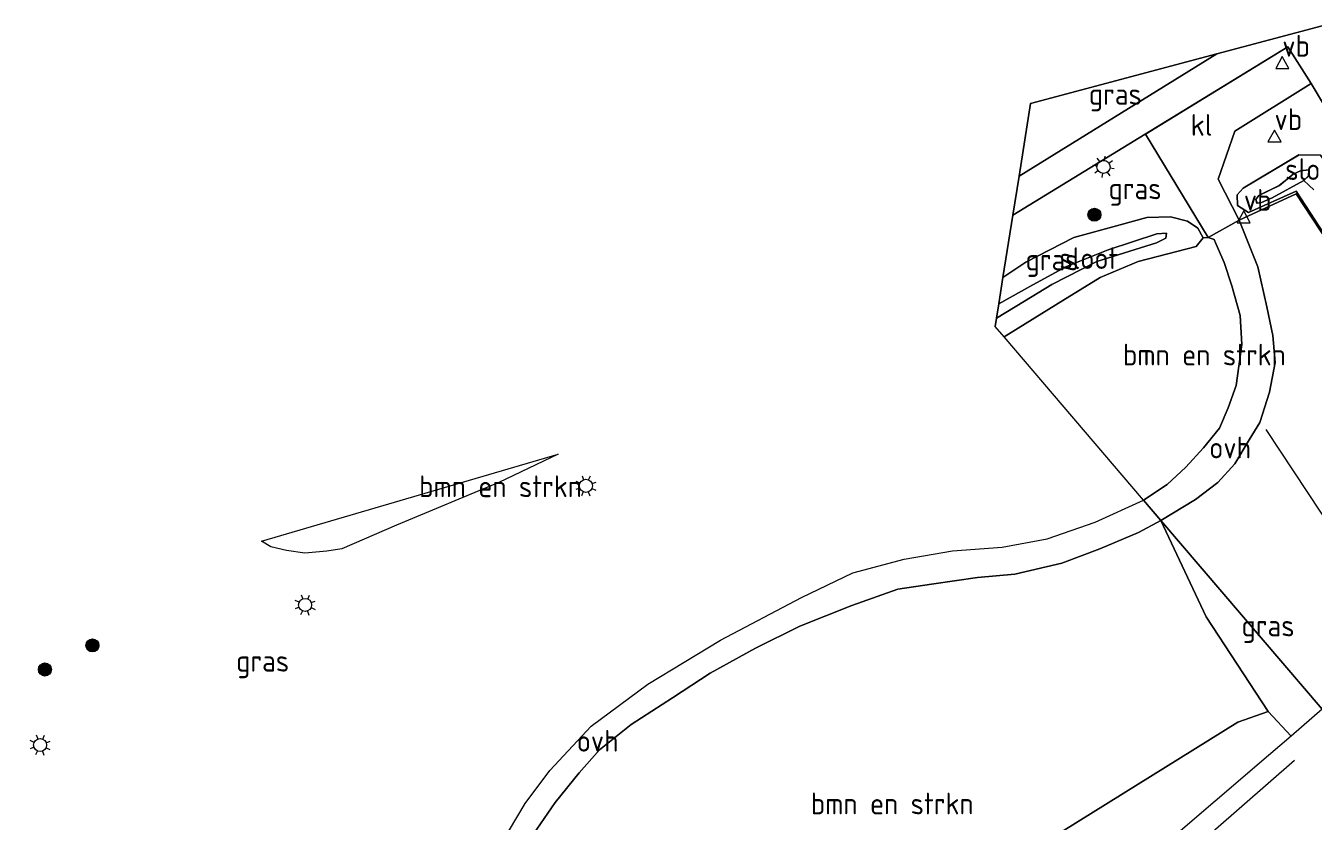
# Model space of a CAD drawing. Extents: x 253736 to 255979, y 477184 to 479215.
# Drawn here: x 253745.9 to 253894.2, y 477694 to 477785.6 of the extents above; entities that cross this region are included whole.
import ezdxf
from ezdxf.enums import TextEntityAlignment as Align

# ---------------------------------------------------------------- set-up
doc = ezdxf.new("R2010")
doc.units = 0
for name, color, linetype, lineweight in [('af-bs-rasterhekwerk', 8, 'hekwerk', 18), ('bp-b5-bomenstruiken', 8, 'Continuous', 18), ('bp-b5-grasland', 8, 'Continuous', 18), ('bp-bs-bomenrij', 8, 'laanbep', 18), ('bp-bs-boom', 8, 'Continuous', 18), ('gw-bs-insteekwatergang', 8, 'Continuous', 18), ('kd-bs-opnamedtmgrens', 8, 'Continuous', 18), ('og-b5-grond_ingericht', 8, 'Continuous', 18), ('og-b5-water', 8, 'Continuous', 18), ('og-bs-hulpgeometrie', 8, 'Continuous', 18), ('og-bs-terreinafscheiding', 8, 'Continuous', 18), ('vh-b5-verh_soort', 8, 'Continuous', 18), ('wh-bs-waterlijn', 8, 'Continuous', 18), ('wm-bs-lichtmast', 8, 'Continuous', 18), ('wm-bs-verkeersbord', 8, 'Continuous', 18)]:
    doc.layers.add(name, color=color, linetype=linetype, lineweight=lineweight)
doc.styles.add('rtw_iso', font='isocp.shx')
doc.linetypes.add('hekwerk', pattern='A,7,-1.5,[1,RTW.shx,S=0.75,R=0,X=0,Y=0],-1.5', length=10)
doc.linetypes.add('laanbep', pattern='A,20,-1,[4,RTW.shx,S=0.75,R=0,X=0,Y=0],-1', length=22)

# ---------------------------------------------------------------- blocks, each defined once
blk = doc.blocks.new('verkeersbord')
for p, q in [((0, 0.75), (-0.75, -0.625)), ((0.75, -0.625), (0, 0.75)), ((-0.75, -0.625), (0.75, -0.625))]:
    blk.add_line(p, q)
blk = doc.blocks.new('dtbattr')
at = {"style": 'rtw_iso'}
blk.add_attdef('TAG', (0.59, 0.87), '', height=2.5, dxfattribs=at)
blk = doc.blocks.new('dtbattr-r')
at = {"style": 'rtw_iso'}
blk.add_attdef('TAG', text='', height=2.5, dxfattribs=at).set_placement((0, 0), align=Align.MIDDLE_CENTER)
blk = doc.blocks.new('RW1 Buren totaal_ACAD_1_FMEBLOCK53')
at = {"layer": 'bp-b5-grasland'}
for points in [[(19.25, -11.32, 23.21), (18.84, -12.63, 23.06), (17.79, -13.41, 22.62), (16.47, -14.35, 22.04), (14.98, -15.54, 21.81), (-5.81, -34.08, 21.79), (-6.67, -33.08, 20.97), (3.97, -23.75, 20.96), (11.35, -17.39, 20.97), (15.9, -13.43, 20.97), (15.16, -12.51, 20.97), (9.41, -17.02, 20.97), (-3.06, -27.93, 20.97), (-7.62, -31.96, 20.97), (-8.37, -31.08, 21.76), (13.52, -10.05, 22.39), (-12.46, 29.9, 22.35), (-17.94, 27.43, 22.54), (-19.21, 28.22, 22.54), (-19.25, 29.45, 22.48), (-18.57, 30.21, 22.48), (-12.13, 34.08, 22.46), (-9.65, 34.04, 22.45), (-8.6, 32.53, 22.44), (-8.47, 31.36, 22.44), (-8.61, 30.1, 22.45), (3.77, 11.37, 22.8), (18.32, -10.08, 23.19)], [(-11.58, 31.11, 21.36), (-11.02, 31.64, 21.36), (-10.99, 32.33, 21.36), (-11.95, 32.24, 21.36), (-12.81, 31.82, 21.36), (-14.4, 30.52, 21.36), (-16.76, 29.4, 21.36), (-17.11, 28.91, 21.36), (-16.97, 28.51, 21.36), (-16.44, 28.57, 21.36), (-15.23, 29.1, 21.36)]]:
    blk.add_polyline3d(points, close=True, dxfattribs=at)
blk = doc.blocks.new('boom')
blk.add_hatch(color=256).paths.add_polyline_path([(-0.75, 0, 1), (0.75, 0, 1)])
blk.add_circle((0, 0), 0.75)
blk = doc.blocks.new('lantaarnpaal')
for p, q in [((-0.75, 0), (-1.25, 0)), ((-0.88, 0.88), (-0.53, 0.53)), ((0, 0.75), (0, 1.25)), ((0.53, 0.53), (0.88, 0.88)), ((0.75, 0), (1.25, 0)), ((-0.53, -0.53), (-0.88, -0.88)), ((0, -0.75), (0, -1.25)), ((0.53, -0.53), (0.88, -0.88))]:
    blk.add_line(p, q)
blk.add_circle((0, 0), 0.75)
blk = doc.blocks.new('RW1 Buren totaal_ACAD_1_FMEBLOCK876')
at = {"layer": 'vh-b5-verh_soort'}
blk.add_polyline3d([(-144.84, 19.53, 22.67), (-153.68, 34.41, 22.5), (-156.4, 38.61, 22.51), (-172.8, 28.58, 22.49), (-172.81, 28.57, 22.48), (-188.06, 19.24, 22.46), (-187.35, 23.71, 22.52), (-164.57, 37.8, 22.54), (-152.42, 41.05, 22.55)], dxfattribs=at)

msp = doc.modelspace()

# ---------------------------------------------------------------- linework, layer by layer
at = {"layer": 'af-bs-rasterhekwerk'}
for points in [[(253895.261, 477706.883, 22.216), (253917.889, 477726.98, 22.544), (253904.998, 477746.722, 22.523), (253897.97, 477757.621, 22.514), (253892.276, 477766.263, 22.472), (253885.704, 477763.23, 22.512)], [(253901.582, 477719.831, 22.616), (253888.825, 477739.125, 22.634)], [(253891.69, 477703.802, 22.15), (253889.05, 477706.633, 22.303), (253885.56, 477705.411, 22.192), (253811.666, 477659.447, 22.273)]]:
    msp.add_polyline3d(points, dxfattribs=at)
at = {"layer": 'bp-b5-bomenstruiken'}
for points in [[(253874.694, 477730.965, 22.422), (253858.625, 477749.78, 21.922), (253865.417, 477753.946, 21.938), (253869.711, 477756.601, 22.085), (253874.082, 477758.475, 22.166), (253880.766, 477760.19, 22.334), (253881.579, 477761.19, 22.358), (253882.143, 477761.222, 22.416), (253882.851, 477760.973, 22.443), (253883.022, 477760.528, 22.452), (253883.991, 477758.359, 22.449), (253884.882, 477755.671, 22.44), (253885.834, 477752.253, 22.47), (253886.016, 477748.882, 22.464), (253885.351, 477744.166, 22.422), (253884.456, 477741.608, 22.422), (253883.46, 477739.259, 22.473), (253881.613, 477737.014, 22.503), (253879.568, 477734.781, 22.461), (253877.414, 477732.758, 22.428)], [(253782.345, 477725.36, 22.594), (253780.613, 477725.107, 22.534), (253778.078, 477724.883, 22.537), (253775.963, 477725.165, 22.531), (253774.191, 477725.587, 22.459), (253773.089, 477726.242, 22.363), (253807.283, 477736.252, 22.382), (253800.429, 477732.986, 22.355), (253788.655, 477728.071, 22.418)]]:
    msp.add_polyline3d(points, close=True, dxfattribs=at)
msp.add_polyline3d([(253804.406, 477692.465, 22.402), (253806.92, 477696.153, 22.399), (253809.68, 477699.581, 22.378), (253812.035, 477702.197, 22.327), (253815.66, 477705.147, 22.333), (253820.454, 477708.188, 22.378), (253824.765, 477711.054, 22.399), (253830.008, 477713.907, 22.459), (253835.102, 477716.472, 22.468), (253841.084, 477718.844, 22.42), (253846.39, 477720.703, 22.387), (253850.267, 477721.281, 22.372), (253855.559, 477722.069, 22.411), (253859.882, 477722.43, 22.423), (253865.268, 477723.727, 22.423), (253869.681, 477725.351, 22.441), (253874.103, 477727.261, 22.525), (253876.706, 477728.609, 22.587), (253881.909, 477717.532, 22.534), (253889.05, 477706.633, 22.303), (253885.56, 477705.411, 22.192), (253811.666, 477659.447, 22.273)], dxfattribs=at)
at = {"layer": 'bp-b5-grasland'}
for points in [[(253860.355, 477768.268, 22.518), (253861.69, 477776.639, 22.364), (253883.131, 477782.363, 22.539)], [(253882.143, 477761.222, 22.416), (253881.579, 477761.19, 22.358), (253880.951, 477762.279, 22.397), (253879.766, 477763.099, 22.397), (253877.795, 477763.607, 22.397), (253875.078, 477763.52, 22.397), (253872.021, 477762.696, 22.388), (253866.671, 477761.208, 22.385), (253861.125, 477758.372, 22.358), (253858.499, 477756.628, 22.361), (253859.644, 477763.805, 22.461), (253874.888, 477773.128, 22.482), (253874.906, 477773.139, 22.485)], [(253895.261, 477706.883, 22.216), (253876.706, 477728.609, 22.587), (253880.695, 477731.045, 22.575), (253883.251, 477733.02, 22.578), (253885.196, 477735.16, 22.575), (253886.865, 477737.909, 22.605), (253888.094, 477739.91, 22.596), (253889.207, 477743.391, 22.485), (253889.85, 477746.836, 22.464), (253889.583, 477749.941, 22.512), (253888.901, 477753.25, 22.509), (253887.867, 477757.848, 22.494), (253885.704, 477763.23, 22.512), (253892.276, 477766.263, 22.472), (253897.97, 477757.621, 22.514), (253904.998, 477746.722, 22.523), (253917.889, 477726.98, 22.544)], [(253881.579, 477761.19, 22.358), (253880.766, 477760.19, 22.334), (253874.082, 477758.475, 22.166), (253869.711, 477756.601, 22.085), (253865.417, 477753.946, 21.938), (253858.625, 477749.78, 21.922), (253857.6, 477750.981, 22.298), (253857.753, 477751.946, 21.251), (253860.985, 477753.871, 21.251), (253864.127, 477755.805, 21.251), (253869.317, 477758.474, 21.251), (253876.205, 477760.612, 21.251), (253877.253, 477761.147, 21.251), (253877.334, 477761.718, 21.251), (253876.229, 477761.64, 21.251), (253870.625, 477759.799, 21.251), (253865.824, 477757.897, 21.251), (253861.928, 477755.764, 21.251), (253858.013, 477753.578, 21.251), (253858.499, 477756.628, 22.361), (253861.125, 477758.372, 22.358), (253866.671, 477761.208, 22.385), (253872.021, 477762.696, 22.388), (253875.078, 477763.52, 22.397), (253877.795, 477763.607, 22.397), (253879.766, 477763.099, 22.397), (253880.951, 477762.279, 22.397)], [(253895.261, 477706.883, 22.216), (253891.69, 477703.802, 22.15), (253889.05, 477706.633, 22.303), (253881.909, 477717.532, 22.534), (253876.706, 477728.609, 22.587)]]:
    msp.add_polyline3d(points, close=True, dxfattribs=at)
for points in [[(253897.97, 477757.621, 22.514), (253892.276, 477766.263, 22.472), (253885.704, 477763.23, 22.512), (253883.278, 477767.936, 22.467), (253885.228, 477773.466, 22.47), (253894.018, 477778.972, 22.503), (253902.866, 477764.086, 22.671)], [(253895.084, 477770.718, 22.448), (253892.603, 477770.758, 22.46), (253886.17, 477766.888, 22.478), (253885.491, 477766.123, 22.484), (253885.528, 477764.893, 22.538), (253886.802, 477764.107, 22.538), (253892.275, 477766.573, 22.352), (253918.258, 477726.622, 22.391)]]:
    msp.add_polyline3d(points, dxfattribs=at)
at = {"layer": 'bp-bs-bomenrij'}
msp.add_polyline3d([(253844.484, 477659.441, 21.571), (253892.079, 477701.019, 21.691)], dxfattribs=at)
at = {"layer": 'gw-bs-insteekwatergang'}
for points in [[(253898.928, 477702.59, 21.787), (253919.716, 477721.132, 21.806), (253921.212, 477722.326, 22.043), (253922.526, 477723.263, 22.616), (253923.578, 477724.045, 23.057), (253923.984, 477725.352, 23.213), (253923.061, 477726.595, 23.186), (253908.511, 477748.044, 22.796), (253896.13, 477766.769, 22.448), (253896.271, 477768.033, 22.445), (253896.142, 477769.203, 22.445), (253895.084, 477770.718, 22.448), (253892.603, 477770.758, 22.46), (253886.17, 477766.888, 22.478), (253885.491, 477766.123, 22.484), (253885.528, 477764.893, 22.538), (253886.802, 477764.107, 22.538), (253892.275, 477766.573, 22.352), (253918.258, 477726.622, 22.391), (253896.364, 477705.592, 21.757)], [(253858.625, 477749.78, 21.922), (253865.417, 477753.946, 21.938), (253869.711, 477756.601, 22.085), (253874.082, 477758.475, 22.166), (253880.766, 477760.19, 22.334), (253881.579, 477761.19, 22.358), (253880.951, 477762.279, 22.397), (253879.766, 477763.099, 22.397), (253877.795, 477763.607, 22.397), (253875.078, 477763.52, 22.397), (253872.021, 477762.696, 22.388), (253866.671, 477761.208, 22.385), (253861.125, 477758.372, 22.358), (253858.499, 477756.628, 22.361)]]:
    msp.add_polyline3d(points, dxfattribs=at)
at = {"layer": 'kd-bs-opnamedtmgrens'}
msp.add_polyline3d([(253895.285, 477785.608, 22.553), (253883.131, 477782.363, 22.539), (253861.69, 477776.639, 22.364), (253860.355, 477768.268, 22.518), (253859.644, 477763.805, 22.461), (253858.499, 477756.628, 22.361), (253858.013, 477753.578, 21.251), (253857.753, 477751.946, 21.251), (253857.6, 477750.981, 22.298)], dxfattribs=at)
at = {"layer": 'og-b5-grond_ingericht'}
msp.add_polyline3d([(253891.69, 477703.802, 22.15), (253889.103, 477701.57, 22.066), (253858.113, 477675.027, 22.093), (253834.231, 477654.128, 21.835), (253823.182, 477644.603, 21.931), (253814.829, 477655.654, 22.246), (253811.666, 477659.447, 22.273), (253885.56, 477705.411, 22.192), (253889.05, 477706.633, 22.303)], close=True, dxfattribs=at)
at = {"layer": 'og-b5-water'}
for points in [[(253893.161, 477767.784, 21.359), (253889.504, 477765.772, 21.359), (253888.293, 477765.243, 21.359), (253887.764, 477765.186, 21.359), (253887.623, 477765.587, 21.359), (253887.976, 477766.074, 21.359), (253890.341, 477767.195, 21.359), (253891.928, 477768.496, 21.359), (253892.785, 477768.912, 21.359), (253893.744, 477769.008, 21.359), (253893.722, 477768.31, 21.359)], [(253857.753, 477751.946, 21.251), (253858.013, 477753.578, 21.251), (253861.928, 477755.764, 21.251), (253865.824, 477757.897, 21.251), (253870.625, 477759.799, 21.251), (253876.229, 477761.64, 21.251), (253877.334, 477761.718, 21.251), (253877.253, 477761.147, 21.251), (253876.205, 477760.612, 21.251), (253869.317, 477758.474, 21.251), (253864.127, 477755.805, 21.251), (253860.985, 477753.871, 21.251)]]:
    msp.add_polyline3d(points, close=True, dxfattribs=at)
at = {"layer": 'og-bs-hulpgeometrie'}
for points in [[(253894.332, 477766.707, 22.007), (253893.161, 477767.784, 21.359)], [(253895.261, 477706.883, 22.216), (253876.706, 477728.609, 22.587), (253874.694, 477730.965, 22.422), (253858.625, 477749.78, 21.922), (253857.6, 477750.981, 22.298)]]:
    msp.add_polyline3d(points, dxfattribs=at)
at = {"layer": 'og-bs-terreinafscheiding'}
for points in [[(253859.644, 477763.805, 22.461), (253874.888, 477773.128, 22.482), (253874.906, 477773.139, 22.485), (253891.306, 477783.169, 22.515), (253894.018, 477778.972, 22.503), (253902.866, 477764.086, 22.671), (253911.448, 477749.991, 22.857), (253923.77, 477729.515, 23.304), (253927.474, 477723.291, 23.355), (253928.737, 477721.392, 23.439), (253929.252, 477720.377, 23.532), (253929.382, 477719.578, 23.553), (253929.362, 477718.915, 23.562), (253929.101, 477718.307, 23.565), (253925.219, 477714.311, 23.583), (253916.93, 477706.377, 23.769), (253905.39, 477695.024, 23.93)], [(253860.355, 477768.268, 22.518), (253883.131, 477782.363, 22.539)], [(253885.704, 477763.23, 22.512), (253883.278, 477767.936, 22.467), (253885.228, 477773.466, 22.47), (253894.018, 477778.972, 22.503)], [(253882.143, 477761.222, 22.416), (253874.906, 477773.139, 22.485)], [(253874.694, 477730.965, 22.422), (253877.414, 477732.758, 22.428), (253879.568, 477734.781, 22.461), (253881.613, 477737.014, 22.503), (253883.46, 477739.259, 22.473), (253884.456, 477741.608, 22.422), (253885.351, 477744.166, 22.422), (253886.016, 477748.882, 22.464), (253885.834, 477752.253, 22.47), (253884.882, 477755.671, 22.44), (253883.991, 477758.359, 22.449), (253883.022, 477760.528, 22.452), (253882.851, 477760.973, 22.443), (253882.143, 477761.222, 22.416), (253885.704, 477763.23, 22.512), (253887.867, 477757.848, 22.494), (253888.901, 477753.25, 22.509), (253889.583, 477749.941, 22.512), (253889.85, 477746.836, 22.464), (253889.207, 477743.391, 22.485), (253888.094, 477739.91, 22.596), (253886.865, 477737.909, 22.605), (253885.196, 477735.16, 22.575), (253883.251, 477733.02, 22.578), (253880.695, 477731.045, 22.575), (253876.706, 477728.609, 22.587)], [(253881.579, 477761.19, 22.358), (253882.143, 477761.222, 22.416)], [(253794.096, 477673.777, 22.315), (253795.132, 477677.757, 22.354), (253797.097, 477683.724, 22.36), (253799.87, 477689.953, 22.351), (253803.475, 477696.03, 22.363), (253806.303, 477699.837, 22.348), (253811.079, 477704.95, 22.324), (253817.596, 477709.788, 22.345), (253825.952, 477714.829, 22.45), (253835.314, 477719.771, 22.399), (253841.198, 477722.612, 22.342), (253847.114, 477724.158, 22.345), (253852.706, 477725.118, 22.381), (253858.42, 477725.543, 22.351), (253863.596, 477726.506, 22.318), (253869.119, 477728.427, 22.366), (253874.694, 477730.965, 22.422)], [(253876.706, 477728.609, 22.587), (253874.103, 477727.261, 22.525), (253869.681, 477725.351, 22.441), (253865.268, 477723.727, 22.423), (253859.882, 477722.43, 22.423), (253855.559, 477722.069, 22.411), (253850.267, 477721.281, 22.372), (253846.39, 477720.703, 22.387), (253841.084, 477718.844, 22.42), (253835.102, 477716.472, 22.468), (253830.008, 477713.907, 22.459), (253824.765, 477711.054, 22.399), (253820.454, 477708.188, 22.378), (253815.66, 477705.147, 22.333), (253812.035, 477702.197, 22.327), (253809.68, 477699.581, 22.378), (253806.92, 477696.153, 22.399), (253804.406, 477692.465, 22.402), (253801.605, 477687.35, 22.423), (253799.461, 477682.466, 22.45), (253798.447, 477679.111, 22.384), (253798.474, 477677.035, 22.297), (253798.84, 477674.698, 22.297), (253800.24, 477671.548, 22.288)], [(253889.05, 477706.633, 22.303), (253881.909, 477717.532, 22.534), (253876.706, 477728.609, 22.587)], [(253782.345, 477725.36, 22.594), (253780.613, 477725.107, 22.534), (253778.078, 477724.883, 22.537), (253775.963, 477725.165, 22.531), (253774.191, 477725.587, 22.459), (253773.089, 477726.242, 22.363)]]:
    msp.add_polyline3d(points, dxfattribs=at)
at = {"layer": 'vh-b5-verh_soort'}
for points in [[(253894.018, 477778.972, 22.503), (253885.228, 477773.466, 22.47), (253883.278, 477767.936, 22.467), (253885.704, 477763.23, 22.512), (253882.143, 477761.222, 22.416), (253874.906, 477773.139, 22.485), (253891.306, 477783.169, 22.515)], [(253876.706, 477728.609, 22.587), (253874.694, 477730.965, 22.422), (253877.414, 477732.758, 22.428), (253879.568, 477734.781, 22.461), (253881.613, 477737.014, 22.503), (253883.46, 477739.259, 22.473), (253884.456, 477741.608, 22.422), (253885.351, 477744.166, 22.422), (253886.016, 477748.882, 22.464), (253885.834, 477752.253, 22.47), (253884.882, 477755.671, 22.44), (253883.991, 477758.359, 22.449), (253883.022, 477760.528, 22.452), (253882.851, 477760.973, 22.443), (253882.143, 477761.222, 22.416), (253885.704, 477763.23, 22.512), (253887.867, 477757.848, 22.494), (253888.901, 477753.25, 22.509), (253889.583, 477749.941, 22.512), (253889.85, 477746.836, 22.464), (253889.207, 477743.391, 22.485), (253888.094, 477739.91, 22.596), (253886.865, 477737.909, 22.605), (253885.196, 477735.16, 22.575), (253883.251, 477733.02, 22.578), (253880.695, 477731.045, 22.575)]]:
    msp.add_polyline3d(points, close=True, dxfattribs=at)
msp.add_polyline3d([(253799.87, 477689.953, 22.351), (253803.475, 477696.03, 22.363), (253806.303, 477699.837, 22.348), (253811.079, 477704.95, 22.324), (253817.596, 477709.788, 22.345), (253825.952, 477714.829, 22.45), (253835.314, 477719.771, 22.399), (253841.198, 477722.612, 22.342), (253847.114, 477724.158, 22.345), (253852.706, 477725.118, 22.381), (253858.42, 477725.543, 22.351), (253863.596, 477726.506, 22.318), (253869.119, 477728.427, 22.366), (253874.694, 477730.965, 22.422), (253876.706, 477728.609, 22.587), (253874.103, 477727.261, 22.525), (253869.681, 477725.351, 22.441), (253865.268, 477723.727, 22.423), (253859.882, 477722.43, 22.423), (253855.559, 477722.069, 22.411), (253850.267, 477721.281, 22.372), (253846.39, 477720.703, 22.387), (253841.084, 477718.844, 22.42), (253835.102, 477716.472, 22.468), (253830.008, 477713.907, 22.459), (253824.765, 477711.054, 22.399), (253820.454, 477708.188, 22.378), (253815.66, 477705.147, 22.333), (253812.035, 477702.197, 22.327), (253809.68, 477699.581, 22.378), (253806.92, 477696.153, 22.399), (253804.406, 477692.465, 22.402)], dxfattribs=at)
at = {"layer": 'wh-bs-waterlijn'}
for points in [[(253890.341, 477767.195, 21.359), (253887.976, 477766.074, 21.359), (253887.623, 477765.587, 21.359), (253887.764, 477765.186, 21.359), (253888.293, 477765.243, 21.359), (253889.504, 477765.772, 21.359), (253893.161, 477767.784, 21.359), (253893.722, 477768.31, 21.359), (253893.744, 477769.008, 21.359), (253892.785, 477768.912, 21.359), (253891.928, 477768.496, 21.359), (253890.341, 477767.195, 21.359)], [(253857.753, 477751.946, 21.251), (253860.985, 477753.871, 21.251), (253864.127, 477755.805, 21.251), (253869.317, 477758.474, 21.251), (253876.205, 477760.612, 21.251), (253877.253, 477761.147, 21.251), (253877.334, 477761.718, 21.251), (253876.229, 477761.64, 21.251), (253870.625, 477759.799, 21.251), (253865.824, 477757.897, 21.251), (253861.928, 477755.764, 21.251), (253858.013, 477753.578, 21.251)]]:
    msp.add_polyline3d(points, dxfattribs=at)

# ---------------------------------------------------------------- block references
at = {"layer": 'bp-b5-bomenstruiken'}
ref = msp.add_blockref('dtbattr-r', (253872.328125, 477745.734375, 22.356667), dxfattribs=at)
ref.add_attrib('TAG', 'bmn en strkn', dxfattribs={"layer": '0', "height": 2.5, "style": 'rtw_iso'}).set_placement((253872.328125, 477745.734375, 22.356667), align=Align.BOTTOM_LEFT)
ref = msp.add_blockref('dtbattr-r', (253791.25, 477730.5625, 22.4767), dxfattribs=at)
ref.add_attrib('TAG', 'bmn en strkn', dxfattribs={"layer": '0', "height": 2.5, "style": 'rtw_iso'}).set_placement((253791.25, 477730.5625, 22.4767), align=Align.BOTTOM_LEFT)
ref = msp.add_blockref('dtbattr-r', (253836.367188, 477694.03125, 22.382419), dxfattribs=at)
ref.add_attrib('TAG', 'bmn en strkn', dxfattribs={"layer": '0', "height": 2.5, "style": 'rtw_iso'}).set_placement((253836.367188, 477694.03125, 22.382419), align=Align.BOTTOM_LEFT)
at = {"layer": 'bp-b5-grasland'}
ref = msp.add_blockref('dtbattr-r', (253868.392, 477775.756667, 22.48475), dxfattribs=at)
ref.add_attrib('TAG', 'gras', dxfattribs={"layer": '0', "height": 2.5, "style": 'rtw_iso'}).set_placement((253868.392, 477775.756667, 22.48475), align=Align.BOTTOM_LEFT)
msp.add_blockref('RW1 Buren totaal_ACAD_1_FMEBLOCK53', (253904.7375, 477736.674), dxfattribs=at)
ref = msp.add_blockref('dtbattr-r', (253870.664062, 477764.875, 22.407), dxfattribs=at)
ref.add_attrib('TAG', 'gras', dxfattribs={"layer": '0', "height": 2.5, "style": 'rtw_iso'}).set_placement((253870.664062, 477764.875, 22.407), align=Align.BOTTOM_LEFT)
ref = msp.add_blockref('dtbattr-r', (253861.109375, 477756.6875, 21.841107), dxfattribs=at)
ref.add_attrib('TAG', 'gras', dxfattribs={"layer": '0', "height": 2.5, "style": 'rtw_iso'}).set_placement((253861.109375, 477756.6875, 21.841107), align=Align.BOTTOM_LEFT)
ref = msp.add_blockref('dtbattr-r', (253885.984375, 477714.53125, 22.334333), dxfattribs=at)
ref.add_attrib('TAG', 'gras', dxfattribs={"layer": '0', "height": 2.5, "style": 'rtw_iso'}).set_placement((253885.984375, 477714.53125, 22.334333), align=Align.BOTTOM_LEFT)
ref = msp.add_blockref('dtbattr-r', (253770.171875, 477710.46875, 22.306706), dxfattribs=at)
ref.add_attrib('TAG', 'gras', dxfattribs={"layer": '0', "height": 2.5, "style": 'rtw_iso'}).set_placement((253770.171875, 477710.46875, 22.306706), align=Align.BOTTOM_LEFT)
at = {"layer": 'bp-bs-boom'}
for p in [(253869.041, 477763.847, 22.397), (253753.623, 477714.241, 22.36), (253748.152, 477711.467, 22.273)]:
    msp.add_blockref('boom', p, dxfattribs=at)
at = {"layer": 'og-b5-water'}
ref = msp.add_blockref('dtbattr-r', (253891.023438, 477767.09375, 21.359), dxfattribs=at)
ref.add_attrib('TAG', 'sloot', dxfattribs={"layer": '0', "height": 2.5, "style": 'rtw_iso'}).set_placement((253891.023438, 477767.09375, 21.359), align=Align.BOTTOM_LEFT)
ref = msp.add_blockref('dtbattr-r', (253865, 477756.84375, 21.251), dxfattribs=at)
ref.add_attrib('TAG', 'sloot', dxfattribs={"layer": '0', "height": 2.5, "style": 'rtw_iso'}).set_placement((253865, 477756.84375, 21.251), align=Align.BOTTOM_LEFT)
at = {"layer": 'vh-b5-verh_soort'}
msp.add_blockref('RW1 Buren totaal_ACAD_1_FMEBLOCK876', (254047.7025, 477744.5605), dxfattribs=at)
ref = msp.add_blockref('dtbattr-r', (253880.132812, 477772.1875, 22.483875), dxfattribs=at)
ref.add_attrib('TAG', 'kl', dxfattribs={"layer": '0', "height": 2.5, "style": 'rtw_iso'}).set_placement((253880.132812, 477772.1875, 22.483875), align=Align.BOTTOM_LEFT)
ref = msp.add_blockref('dtbattr-r', (253882.265625, 477735.03125, 22.494222), dxfattribs=at)
ref.add_attrib('TAG', 'ovh', dxfattribs={"layer": '0', "height": 2.5, "style": 'rtw_iso'}).set_placement((253882.265625, 477735.03125, 22.494222), align=Align.BOTTOM_LEFT)
ref = msp.add_blockref('dtbattr-r', (253809.40625, 477701.25, 22.390286), dxfattribs=at)
ref.add_attrib('TAG', 'ovh', dxfattribs={"layer": '0', "height": 2.5, "style": 'rtw_iso'}).set_placement((253809.40625, 477701.25, 22.390286), align=Align.BOTTOM_LEFT)
at = {"layer": 'wm-bs-lichtmast'}
for p, rotation in [((253870.086, 477769.355, 22.488), 35.5), ((253810.47, 477732.619, 22.504), 335.6), ((253778.122, 477718.902, 22.579), 335.6), ((253747.596, 477702.766, 22.504), 335.6)]:
    msp.add_blockref('lantaarnpaal', p, dxfattribs=dict(at, rotation=rotation))
at = {"layer": 'wm-bs-verkeersbord'}
ref = msp.add_blockref('dtbattr', (253890.681, 477781.298, 22.497), dxfattribs=at)
ref.add_attrib('TAG', 'vb', dxfattribs={"layer": '0', "height": 2.5, "style": 'rtw_iso'}).set_placement((253890.681, 477781.298, 22.497), align=Align.BOTTOM_LEFT)
for p in [(253890.681, 477781.298, 22.497), (253889.782, 477772.847, 22.274), (253886.246, 477763.543, 22.286)]:
    msp.add_blockref('verkeersbord', p, dxfattribs=at)
ref = msp.add_blockref('dtbattr', (253889.782, 477772.847, 22.274), dxfattribs=at)
ref.add_attrib('TAG', 'vb', dxfattribs={"layer": '0', "height": 2.5, "style": 'rtw_iso'}).set_placement((253889.782, 477772.847, 22.274), align=Align.BOTTOM_LEFT)
ref = msp.add_blockref('dtbattr', (253886.246, 477763.543, 22.286), dxfattribs=at)
ref.add_attrib('TAG', 'vb', dxfattribs={"layer": '0', "height": 2.5, "style": 'rtw_iso'}).set_placement((253886.246, 477763.543, 22.286), align=Align.BOTTOM_LEFT)

doc.saveas('drawing.dxf')
